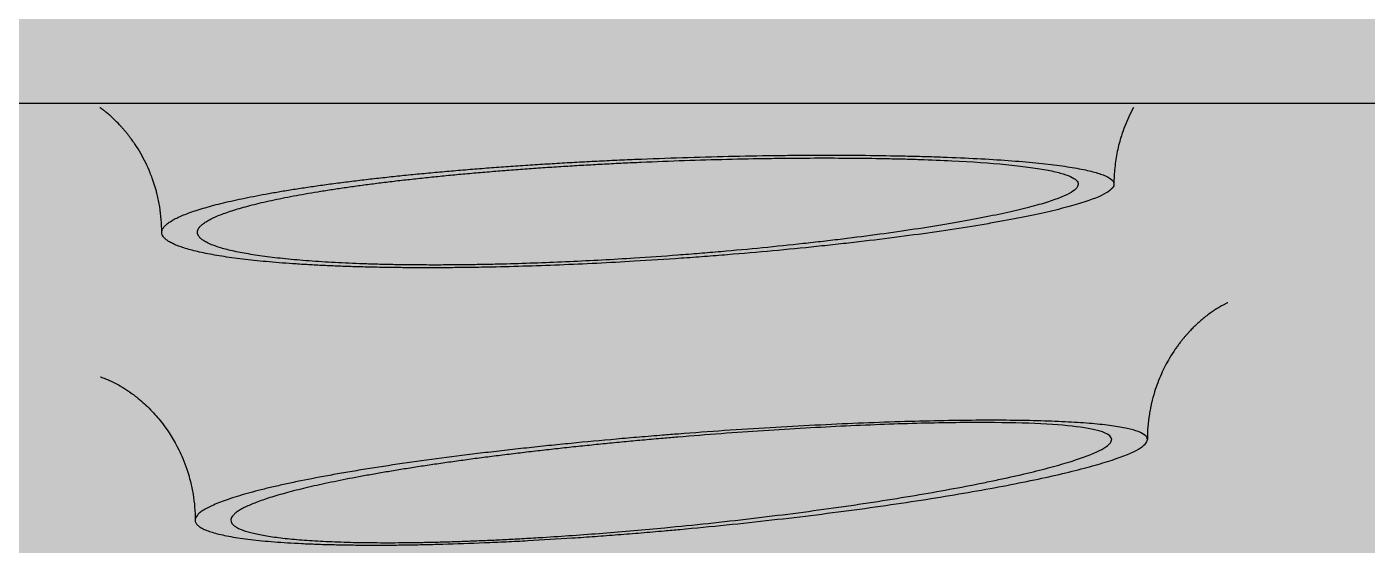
# Model space of a CAD drawing. Header units: millimetres. Extents: x 0 to 1874, y -1076 to 718.
# Drawn here: x 551.5 to 607.8, y 348.6 to 370.4 of the extents above; entities that cross this region are included whole.
import ezdxf

# ---------------------------------------------------------------- set-up
doc = ezdxf.new("R2010")
doc.units = ezdxf.units.MM
doc.layers.add('Blocks', color=7, linetype='Continuous')
doc.layers.add('Blocks$Inner', color=7, linetype='Continuous', lineweight=25, true_color=0x007f00)

# ---------------------------------------------------------------- blocks, each defined once
blk = doc.blocks.new('Balcony Lounge Chair Front')
at = {"layer": 'Blocks'}
h = blk.add_hatch(color=256, dxfattribs=at)
h.paths.add_polyline_path([(138.098, 547.626), (138.069, 547.626), (135.502, 547.636), (128.032, 547.791), (121.382, 548.119), (121.44, 548.143), (121.902, 548.333), (121.902, 548.333), (121.902, 548.333), (121.902, 548.333), (121.902, 548.333), (121.902, 548.333), (121.902, 548.333), (121.902, 548.333), (121.902, 548.333), (121.903, 548.333), (121.903, 548.333), (121.903, 548.333), (121.903, 548.333), (121.903, 548.334), (121.903, 548.334), (121.903, 548.334), (121.903, 548.334), (121.903, 548.334), (121.903, 548.334), (121.903, 548.334), (121.903, 548.334), (121.903, 548.334), (121.903, 548.334), (121.903, 548.334), (121.903, 548.334), (121.903, 548.334), (121.903, 548.334), (121.903, 548.334), (121.903, 548.334), (121.903, 548.334), (121.903, 548.334), (121.903, 548.334), (121.903, 548.334), (121.903, 548.334), (121.903, 548.334), (121.903, 548.334), (121.903, 548.335), (121.903, 548.335), (121.903, 548.335), (121.903, 548.335), (121.903, 548.335), (121.903, 548.335), (121.904, 548.335), (121.904, 548.336), (121.904, 548.336), (121.904, 548.336), (121.904, 548.336), (121.904, 548.336), (121.904, 548.337), (121.904, 548.337), (121.904, 548.338), (121.904, 548.338), (121.904, 548.339), (121.904, 548.339), (121.904, 548.34), (121.904, 548.341), (121.903, 548.343), (121.903, 548.344), (121.903, 548.348), (121.902, 548.352), (116.872, 573.535), (116.866, 573.565), (116.86, 573.59), (116.857, 573.601), (116.854, 573.61), (116.853, 573.614), (116.852, 573.618), (116.851, 573.621), (116.849, 573.624), (116.848, 573.628), (116.847, 573.63), (116.767, 573.82), (116.594, 574.204), (116.455, 574.492), (116.309, 574.778), (116.155, 575.062), (115.993, 575.344), (115.824, 575.623), (115.647, 575.899), (115.462, 576.173), (115.271, 576.442), (115.071, 576.709), (114.865, 576.971), (114.651, 577.229), (114.43, 577.482), (114.202, 577.731), (113.968, 577.974), (113.726, 578.212), (113.479, 578.445), (113.225, 578.672), (112.964, 578.892), (112.699, 579.106), (112.428, 579.313), (112.151, 579.514), (111.87, 579.708), (111.583, 579.894), (111.292, 580.073), (110.997, 580.245), (110.698, 580.409), (110.395, 580.565), (110.088, 580.713), (109.779, 580.853), (109.467, 580.985), (109.154, 581.109), (108.838, 581.224), (108.519, 581.332), (108.198, 581.431), (107.878, 581.522), (107.555, 581.605), (107.235, 581.679), (106.914, 581.745), (106.59, 581.803), (106.266, 581.853), (105.946, 581.895), (105.624, 581.929), (105.308, 581.955), (104.991, 581.973), (104.674, 581.984), (104.357, 581.988), (103.96, 581.982), (103.564, 581.964), (103.284, 581.945), (103.005, 581.92), (102.726, 581.889), (102.449, 581.852), (102.124, 581.801), (101.801, 581.743), (101.479, 581.677), (101.16, 581.603), (100.837, 581.52), (100.517, 581.429), (100.196, 581.329), (99.877, 581.222), (99.561, 581.106), (99.248, 580.982), (98.936, 580.85), (98.627, 580.71), (98.32, 580.561), (98.017, 580.405), (97.719, 580.241), (97.424, 580.07), (97.133, 579.89), (96.847, 579.704), (96.635, 579.559), (96.427, 579.411), (96.221, 579.258), (96.019, 579.102), (95.819, 578.942), (95.622, 578.779), (95.429, 578.611), (95.238, 578.44), (94.991, 578.207), (94.75, 577.969), (94.516, 577.726), (94.289, 577.478), (94.068, 577.225), (93.854, 576.965), (93.648, 576.704), (93.448, 576.437), (93.258, 576.169), (93.074, 575.897), (92.897, 575.62), (92.727, 575.339), (92.566, 575.058), (92.412, 574.774), (92.267, 574.489), (92.128, 574.202), (91.997, 573.914), (91.874, 573.624), (91.873, 573.621), (91.872, 573.618), (91.871, 573.615), (91.871, 573.612), (91.87, 573.608), (91.869, 573.603), (91.868, 573.593), (91.867, 573.581), (91.866, 573.568), (91.864, 573.535), (91.862, 573.45), (91.863, 573.337), (91.89, 572.59), (92.885, 558.821), (92.941, 558.24), (93.014, 557.672), (93.057, 557.393), (93.105, 557.118), (93.158, 556.846), (93.216, 556.578), (93.278, 556.315), (93.346, 556.055), (93.418, 555.799), (93.496, 555.548), (93.579, 555.301), (93.668, 555.059), (93.763, 554.822), (93.863, 554.589), (93.965, 554.369), (94.074, 554.154), (94.188, 553.944), (94.309, 553.739), (94.436, 553.539), (94.502, 553.441), (94.57, 553.345), (94.639, 553.249), (94.709, 553.156), (94.782, 553.063), (94.856, 552.972), (94.931, 552.883), (95.008, 552.795), (95.087, 552.708), (95.168, 552.623), (95.25, 552.539), (95.334, 552.457), (95.42, 552.376), (95.507, 552.297), (95.596, 552.219), (95.687, 552.143), (95.779, 552.069), (95.874, 551.996), (95.969, 551.924), (96.067, 551.855), (96.167, 551.786), (96.268, 551.72), (96.944, 548.337), (96.944, 548.335), (96.944, 548.333), (96.945, 548.333), (96.945, 548.332), (96.945, 548.331), (96.945, 548.33), (96.946, 548.33), (96.946, 548.329), (96.946, 548.328), (96.947, 548.327), (96.947, 548.327), (96.947, 548.326), (96.947, 548.326), (96.948, 548.325), (96.948, 548.324), (96.949, 548.324), (96.949, 548.323), (96.949, 548.323), (96.949, 548.323), (96.949, 548.323), (96.95, 548.322), (96.95, 548.322), (96.95, 548.322), (96.95, 548.322), (96.95, 548.322), (96.951, 548.321), (96.951, 548.321), (96.951, 548.321), (96.951, 548.321), (96.951, 548.321), (96.952, 548.32), (96.952, 548.32), (96.952, 548.32), (96.952, 548.32), (96.953, 548.32), (96.953, 548.32), (96.953, 548.32), (96.953, 548.319), (96.953, 548.319), (96.954, 548.319), (96.954, 548.319), (96.954, 548.319), (96.954, 548.319), (97.648, 548.034), (99.727, 547.177), (99.728, 547.177), (99.729, 547.176), (99.729, 547.176), (99.73, 547.176), (99.73, 547.176), (99.731, 547.175), (99.732, 547.175), (99.733, 547.175), (99.734, 547.175), (99.735, 547.175), (99.735, 547.175), (99.736, 547.175), (99.737, 547.175), (99.738, 547.175), (99.739, 547.175), (99.74, 547.175), (99.741, 547.175), (99.742, 547.175), (99.743, 547.176), (99.744, 547.176), (99.745, 547.176), (99.746, 547.177), (99.747, 547.177), (99.748, 547.178), (99.749, 547.178), (99.75, 547.179), (99.752, 547.179), (99.753, 547.18), (99.754, 547.18), (99.755, 547.181), (99.757, 547.183), (99.76, 547.184), (99.762, 547.186), (99.765, 547.188), (99.768, 547.19), (99.771, 547.192), (99.773, 547.194), (99.779, 547.199), (99.785, 547.205), (99.792, 547.211), (99.798, 547.218), (99.812, 547.233), (99.827, 547.25), (99.843, 547.27), (99.878, 547.314), (100.595, 548.319), (100.775, 548.549), (100.971, 548.784), (101.184, 549.024), (114.219, 393.431), (114.288, 392.702), (114.374, 391.975), (114.476, 391.25), (114.595, 390.527), (114.731, 389.808), (114.883, 389.091), (115.051, 388.378), (115.235, 387.669), (115.436, 386.964), (115.652, 386.264), (115.884, 385.569), (116.132, 384.88), (116.395, 384.196), (116.674, 383.518), (116.969, 382.846), (117.278, 382.181), (117.628, 381.475), (117.994, 380.778), (118.378, 380.089), (118.778, 379.41), (119.195, 378.741), (119.628, 378.082), (120.077, 377.433), (120.541, 376.795), (121.02, 376.168), (121.515, 375.553), (122.024, 374.95), (122.548, 374.36), (123.085, 373.782), (123.637, 373.216), (124.203, 372.665), (124.782, 372.127), (125.373, 371.603), (125.978, 371.094), (126.595, 370.599), (127.223, 370.119), (127.863, 369.655), (128.514, 369.205), (129.176, 368.771), (129.848, 368.353), (130.53, 367.951), (131.221, 367.565), (131.921, 367.196), (132.63, 366.843), (133.348, 366.508), (134.073, 366.189), (134.806, 365.888), (135.546, 365.604), (136.355, 365.317), (135.469, 292.586), (131.985, 6.241), (132.002, 6.241), (132.002, 6.239), (132.015, 0.2), (132.019, 0.026), (132.02, 0.012), (132.021, 0.006), (132.021, 0.004), (132.021, 0.003), (132.021, 0.002), (132.021, 0.002), (132.021, 0.001), (132.022, 0.001), (132.022, 0.001), (132.022, 0.001), (132.022, 0.001), (132.022, 0.001), (132.022, 0), (132.022, 0), (132.022, 0), (132.022, 0), (132.022, 0), (132.022, 0), (132.022, 0), (132.022, 0), (132.022, 0), (132.022, 0), (132.022, 0), (132.022, 0), (132.022, 0), (132.022, 0), (151.022, 0.001), (151.022, 0.001), (151.022, 0.002), (151.022, 0.002), (151.022, 0.002), (151.022, 0.002), (151.022, 0.002), (151.023, 0.003), (151.023, 0.003), (151.023, 0.003), (151.023, 0.004), (151.023, 0.005), (151.023, 0.006), (151.023, 0.008), (151.024, 0.011), (151.025, 0.025), (151.028, 0.093), (151.081, 3.76), (151.081, 10.51), (151.07, 10.51), (154.467, 292.347), (154.519, 296.617), (154.873, 325.703), (156.85, 325.702), (156.857, 325.747), (156.86, 325.774), (156.863, 325.794), (156.858, 324.745), (163.09, 324.745), (163.09, 6.9), (163.34, 0.162), (182.34, 0.162), (182.34, 0.162), (182.34, 0.615), (182.34, 2.513), (182.34, 9.219), (182.324, 9.219), (182.324, 324.7), (184.322, 324.63), (188.269, 324.397), (190.236, 324.234), (192.186, 324.065), (219.487, 321.862), (281.949, 317.949), (344.47, 315.602), (407.021, 314.82), (469.573, 315.602), (532.094, 317.949), (617.958, 323.732), (623.806, 324.234), (625.773, 324.397), (629.721, 324.63), (631.719, 324.7), (631.719, 9.219), (631.702, 9.219), (631.702, 2.513), (631.702, 0.162), (650.702, 0.162), (650.953, 6.9), (650.953, 324.745), (657.184, 324.745), (657.179, 325.794), (657.182, 325.774), (657.186, 325.747), (657.192, 325.702), (659.17, 325.703), (659.523, 296.617), (659.575, 292.347), (662.973, 10.51), (662.961, 10.51), (662.961, 3.76), (663.015, 0.093), (663.018, 0.025), (663.019, 0.011), (663.019, 0.008), (663.019, 0.006), (663.02, 0.005), (663.02, 0.004), (663.02, 0.003), (663.02, 0.003), (663.02, 0.003), (663.02, 0.002), (663.02, 0.002), (663.02, 0.002), (663.02, 0.002), (663.02, 0.002), (663.021, 0.001), (663.021, 0.001), (682.02, 0), (682.021, 0), (682.021, 0), (682.021, 0), (682.021, 0), (682.021, 0), (682.021, 0), (682.021, 0), (682.021, 0), (682.021, 0), (682.021, 0), (682.021, 0), (682.021, 0), (682.021, 0), (682.021, 0.001), (682.021, 0.001), (682.021, 0.001), (682.021, 0.001), (682.021, 0.001), (682.021, 0.001), (682.021, 0.002), (682.021, 0.002), (682.021, 0.003), (682.022, 0.004), (682.022, 0.006), (682.022, 0.012), (682.023, 0.026), (682.027, 0.2), (682.041, 6.239), (682.041, 6.241), (682.058, 6.241), (678.574, 292.586), (677.688, 365.317), (678.497, 365.604), (679.237, 365.888), (679.97, 366.189), (680.695, 366.508), (681.412, 366.843), (682.121, 367.196), (682.822, 367.565), (683.513, 367.951), (684.195, 368.353), (684.867, 368.771), (685.528, 369.205), (686.18, 369.655), (686.82, 370.119), (687.448, 370.599), (688.065, 371.094), (688.669, 371.603), (689.261, 372.127), (689.84, 372.665), (690.405, 373.216), (690.957, 373.782), (691.495, 374.36), (692.019, 374.95), (692.528, 375.553), (693.022, 376.168), (693.502, 376.795), (693.966, 377.433), (694.415, 378.082), (694.848, 378.741), (695.264, 379.41), (695.665, 380.089), (696.048, 380.778), (696.415, 381.475), (696.764, 382.181), (697.074, 382.846), (697.368, 383.518), (697.647, 384.196), (697.911, 384.88), (698.159, 385.569), (698.391, 386.264), (698.607, 386.964), (698.807, 387.669), (698.991, 388.378), (699.16, 389.091), (699.312, 389.808), (699.447, 390.527), (699.566, 391.25), (699.669, 391.975), (699.755, 392.702), (699.824, 393.431), (712.859, 549.024), (713.072, 548.784), (713.268, 548.549), (713.448, 548.319), (714.164, 547.314), (714.199, 547.27), (714.215, 547.25), (714.23, 547.233), (714.244, 547.218), (714.251, 547.211), (714.257, 547.205), (714.263, 547.199), (714.269, 547.194), (714.272, 547.192), (714.275, 547.19), (714.278, 547.188), (714.28, 547.186), (714.283, 547.184), (714.285, 547.183), (714.288, 547.181), (714.289, 547.18), (714.29, 547.18), (714.291, 547.179), (714.292, 547.179), (714.293, 547.178), (714.294, 547.178), (714.296, 547.177), (714.297, 547.177), (714.298, 547.176), (714.299, 547.176), (714.3, 547.176), (714.301, 547.175), (714.302, 547.175), (714.303, 547.175), (714.304, 547.175), (714.305, 547.175), (714.305, 547.175), (714.306, 547.175), (714.307, 547.175), (714.308, 547.175), (714.309, 547.175), (714.31, 547.175), (714.311, 547.175), (714.311, 547.175), (714.312, 547.176), (714.313, 547.176), (714.313, 547.176), (714.314, 547.176), (714.315, 547.177), (715.701, 547.748), (717.088, 548.319), (717.088, 548.319), (717.089, 548.319), (717.089, 548.319), (717.089, 548.319), (717.089, 548.319), (717.09, 548.32), (717.09, 548.32), (717.09, 548.32), (717.09, 548.32), (717.091, 548.32), (717.091, 548.32), (717.091, 548.32), (717.091, 548.321), (717.091, 548.321), (717.092, 548.321), (717.092, 548.321), (717.092, 548.321), (717.092, 548.322), (717.092, 548.322), (717.093, 548.322), (717.093, 548.322), (717.093, 548.322), (717.093, 548.323), (717.093, 548.323), (717.094, 548.323), (717.094, 548.323), (717.094, 548.324), (717.094, 548.324), (717.095, 548.325), (717.095, 548.326), (717.095, 548.326), (717.096, 548.327), (717.096, 548.327), (717.096, 548.328), (717.097, 548.329), (717.097, 548.33), (717.097, 548.33), (717.097, 548.331), (717.098, 548.332), (717.098, 548.333), (717.098, 548.333), (717.099, 548.335), (717.099, 548.337), (717.775, 551.72), (717.876, 551.786), (717.975, 551.855), (718.073, 551.924), (718.169, 551.996), (718.263, 552.069), (718.356, 552.143), (718.447, 552.219), (718.536, 552.297), (718.623, 552.376), (718.709, 552.457), (718.792, 552.539), (718.875, 552.623), (718.955, 552.708), (719.034, 552.795), (719.111, 552.883), (719.187, 552.972), (719.261, 553.063), (719.333, 553.156), (719.404, 553.249), (719.473, 553.345), (719.541, 553.441), (719.607, 553.539), (719.734, 553.739), (719.854, 553.944), (719.969, 554.154), (720.078, 554.369), (720.18, 554.589), (720.28, 554.822), (720.374, 555.059), (720.463, 555.301), (720.546, 555.548), (720.624, 555.799), (720.697, 556.055), (720.765, 556.315), (720.827, 556.578), (720.885, 556.846), (720.937, 557.118), (720.985, 557.393), (721.029, 557.672), (721.102, 558.24), (721.158, 558.821), (722.152, 572.59), (722.18, 573.337), (722.18, 573.45), (722.179, 573.535), (722.177, 573.568), (722.176, 573.581), (722.175, 573.593), (722.174, 573.603), (722.173, 573.608), (722.172, 573.612), (722.171, 573.615), (722.17, 573.618), (722.17, 573.621), (722.169, 573.624), (722.045, 573.914), (721.915, 574.202), (721.776, 574.489), (721.63, 574.774), (721.476, 575.058), (721.316, 575.339), (721.145, 575.62), (720.968, 575.897), (720.785, 576.169), (720.594, 576.437), (720.395, 576.704), (720.189, 576.965), (719.975, 577.225), (719.754, 577.478), (719.526, 577.726), (719.293, 577.969), (719.052, 578.207), (718.804, 578.44), (718.614, 578.611), (718.42, 578.779), (718.224, 578.942), (718.024, 579.102), (717.821, 579.258), (717.616, 579.411), (717.407, 579.559), (717.196, 579.704), (716.91, 579.89), (716.619, 580.07), (716.324, 580.241), (716.025, 580.405), (715.722, 580.561), (715.415, 580.71), (715.107, 580.85), (714.794, 580.982), (714.481, 581.106), (714.165, 581.222), (713.847, 581.329), (713.526, 581.429), (713.205, 581.52), (712.883, 581.603), (712.563, 581.677), (712.242, 581.743), (711.918, 581.801), (711.594, 581.852), (711.316, 581.889), (711.038, 581.92), (710.758, 581.945), (710.479, 581.964), (710.082, 581.982), (709.685, 581.988), (709.368, 581.984), (709.051, 581.973), (708.735, 581.955), (708.418, 581.929), (708.097, 581.895), (707.777, 581.853), (707.452, 581.803), (707.129, 581.745), (706.807, 581.679), (706.487, 581.605), (706.165, 581.522), (705.845, 581.431), (705.523, 581.332), (705.205, 581.224), (704.889, 581.109), (704.576, 580.985), (704.263, 580.853), (703.954, 580.713), (703.647, 580.565), (703.344, 580.409), (703.045, 580.245), (702.751, 580.073), (702.46, 579.894), (702.173, 579.708), (701.891, 579.514), (701.615, 579.313), (701.344, 579.106), (701.078, 578.892), (700.818, 578.672), (700.564, 578.445), (700.316, 578.212), (700.075, 577.974), (699.84, 577.731), (699.612, 577.482), (699.392, 577.229), (699.178, 576.971), (698.972, 576.709), (698.772, 576.442), (698.58, 576.173), (698.396, 575.899), (698.219, 575.623), (698.049, 575.344), (697.888, 575.062), (697.734, 574.778), (697.588, 574.492), (697.448, 574.204), (697.276, 573.82), (697.196, 573.63), (697.195, 573.628), (697.193, 573.624), (697.192, 573.621), (697.191, 573.618), (697.189, 573.614), (697.188, 573.61), (697.185, 573.601), (697.183, 573.59), (697.177, 573.565), (697.17, 573.535), (692.141, 548.352), (692.14, 548.348), (692.139, 548.344), (692.139, 548.343), (692.139, 548.341), (692.139, 548.34), (692.139, 548.339), (692.139, 548.339), (692.139, 548.338), (692.139, 548.338), (692.139, 548.337), (692.139, 548.337), (692.139, 548.336), (692.139, 548.336), (692.139, 548.336), (692.139, 548.336), (692.139, 548.336), (692.139, 548.335), (692.139, 548.335), (692.139, 548.335), (692.139, 548.335), (692.139, 548.335), (692.139, 548.335), (692.139, 548.335), (692.139, 548.334), (692.139, 548.334), (692.139, 548.334), (692.139, 548.334), (692.139, 548.334), (692.14, 548.334), (692.14, 548.334), (692.14, 548.334), (692.14, 548.334), (692.14, 548.334), (692.14, 548.334), (692.14, 548.334), (692.14, 548.334), (692.14, 548.334), (692.14, 548.334), (692.14, 548.334), (692.14, 548.334), (692.14, 548.334), (692.14, 548.334), (692.14, 548.334), (692.14, 548.334), (692.14, 548.334), (692.14, 548.334), (692.14, 548.333), (692.14, 548.333), (692.14, 548.333), (692.14, 548.333), (692.14, 548.333), (692.14, 548.333), (692.14, 548.333), (692.14, 548.333), (692.14, 548.333), (692.14, 548.333), (692.14, 548.333), (692.14, 548.333), (692.14, 548.333), (692.603, 548.143), (692.661, 548.119), (690.917, 548.011), (683.583, 547.719), (675.973, 547.626), (675.438, 547.626), (673.439, 709.625), (673.436, 709.625), (673.436, 709.632), (673.436, 709.632), (673.436, 709.632), (673.436, 709.632), (673.436, 709.818), (673.428, 710.589), (673.329, 718.415), (673.328, 718.431), (673.328, 718.434), (673.328, 718.435), (673.328, 718.435), (673.328, 718.436), (673.328, 718.436), (673.327, 718.436), (673.327, 718.436), (673.327, 718.436), (673.327, 718.436), (673.327, 718.436), (673.327, 718.436), (673.327, 718.437), (673.327, 718.437), (673.327, 718.437), (673.327, 718.437), (673.327, 718.437), (673.327, 718.437), (673.327, 718.437), (673.327, 718.437), (673.327, 718.437), (673.327, 718.437), (673.327, 718.437), (673.327, 718.437), (673.327, 718.437), (673.327, 718.437), (673.327, 718.437), (673.327, 718.437), (673.327, 718.437), (673.327, 718.437), (673.327, 718.437), (673.327, 718.437), (673.327, 718.437), (673.327, 718.437), (673.327, 718.437), (673.327, 718.437), (673.327, 718.437), (673.327, 718.437), (673.327, 718.437), (673.327, 718.437), (673.327, 718.437), (660.003, 718.444), (646.679, 718.395), (633.36, 718.068), (620.055, 717.379), (606.755, 716.58), (473.635, 711.089), (380.374, 710.449), (273.824, 713.247), (193.988, 717.379), (180.682, 718.068), (167.363, 718.395), (154.039, 718.444), (140.715, 718.437), (140.715, 718.437), (140.715, 718.437), (140.715, 718.437), (140.715, 718.437), (140.715, 718.437), (140.715, 718.437), (140.715, 718.437), (140.715, 718.437), (140.715, 718.437), (140.715, 718.437), (140.715, 718.437), (140.715, 718.437), (140.715, 718.437), (140.715, 718.437), (140.715, 718.437), (140.715, 718.437), (140.715, 718.437), (140.715, 718.437), (140.715, 718.437), (140.715, 718.437), (140.715, 718.437), (140.715, 718.437), (140.715, 718.437), (140.715, 718.437), (140.715, 718.437), (140.715, 718.437), (140.715, 718.437), (140.715, 718.437), (140.715, 718.436), (140.715, 718.436), (140.715, 718.436), (140.715, 718.436), (140.715, 718.436), (140.715, 718.436), (140.715, 718.436), (140.715, 718.436), (140.715, 718.435), (140.715, 718.435), (140.715, 718.434), (140.715, 718.431), (140.714, 718.415), (140.712, 718.348), (140.712, 718.348), (140.712, 718.348), (140.687, 716.758), (140.682, 716.416), (140.683, 716.416), (140.683, 716.416), (140.683, 716.417), (140.683, 716.417)], flags=0)
h.paths.add_polyline_path([(701.99, 539.073), (689.859, 394.266), (689.811, 393.764), (689.752, 393.262), (689.681, 392.763), (689.599, 392.265), (689.506, 391.768), (689.401, 391.274), (689.285, 390.783), (689.158, 390.294), (689.02, 389.808), (688.87, 389.324), (688.71, 388.845), (688.539, 388.369), (688.357, 387.896), (688.165, 387.428), (687.961, 386.964), (687.747, 386.505), (687.506, 386.016), (687.252, 385.534), (686.986, 385.058), (686.709, 384.588), (686.421, 384.124), (686.121, 383.668), (685.81, 383.218), (685.488, 382.776), (685.156, 382.341), (684.813, 381.915), (684.459, 381.496), (684.096, 381.086), (683.722, 380.684), (683.339, 380.292), (682.946, 379.908), (682.543, 379.534), (682.131, 379.17), (681.711, 378.815), (681.281, 378.471), (680.843, 378.137), (680.397, 377.813), (679.943, 377.5), (679.482, 377.197), (679.013, 376.905), (678.655, 376.693), (678.292, 376.486), (677.926, 376.286), (677.556, 376.092), (677.422, 386.902), (675.562, 537.626), (675.973, 537.626), (678.623, 537.636), (686.353, 537.797), (693.071, 538.124), (697.388, 538.471), (699.847, 538.748), (701.465, 538.983)], flags=0)
h.paths.add_polyline_path([(623.8, 476.771), (657.312, 476.771), (658.424, 386.677), (658.482, 381.92), (658.586, 373.537), (653.163, 373.537), (650.861, 390.001), (650.859, 390.02), (650.858, 390.029), (650.857, 390.038), (650.856, 390.045), (650.855, 390.049), (650.854, 390.052), (650.854, 390.055), (650.853, 390.056), (650.853, 390.057), (650.852, 390.058), (650.852, 390.059), (650.852, 390.06), (650.852, 390.061), (650.851, 390.061), (650.851, 390.062), (650.851, 390.062), (650.851, 390.063), (650.851, 390.063), (650.85, 390.063), (650.85, 390.064), (650.85, 390.064), (650.85, 390.064), (650.85, 390.064), (650.85, 390.064), (650.85, 390.065), (650.849, 390.065), (650.849, 390.065), (650.849, 390.065), (650.849, 390.065), (650.849, 390.065), (650.849, 390.065), (650.849, 390.065), (650.849, 390.066), (650.849, 390.066), (650.848, 390.066), (650.848, 390.066), (650.848, 390.066), (650.848, 390.066), (650.848, 390.066), (650.848, 390.066), (643.668, 390.066), (629.31, 390.066), (625.851, 390.066), (618.933, 390.062), (548.297, 390.012), (195.109, 390.062), (191.65, 390.064), (184.733, 390.066), (177.553, 390.066), (163.195, 390.066), (163.195, 390.066), (163.195, 390.066), (163.194, 390.066), (163.194, 390.066), (163.194, 390.066), (163.194, 390.066), (163.194, 390.066), (163.194, 390.065), (163.194, 390.065), (163.194, 390.065), (163.194, 390.065), (163.193, 390.065), (163.193, 390.065), (163.193, 390.065), (163.193, 390.065), (163.193, 390.064), (163.193, 390.064), (163.193, 390.064), (163.193, 390.064), (163.192, 390.064), (163.192, 390.063), (163.192, 390.063), (163.192, 390.063), (163.192, 390.062), (163.191, 390.062), (163.191, 390.061), (163.191, 390.061), (163.191, 390.06), (163.191, 390.059), (163.19, 390.058), (163.19, 390.057), (163.189, 390.056), (163.189, 390.055), (163.188, 390.052), (163.188, 390.049), (163.187, 390.045), (163.186, 390.038), (163.183, 390.02), (163.182, 390.001), (160.88, 373.537), (155.457, 373.537), (155.56, 381.92), (155.619, 386.677), (156.731, 476.771), (190.242, 476.771), (220.739, 476.222), (593.303, 476.222)], flags=0)
at = {"layer": 'Blocks$Inner'}
blk.add_lwpolyline([(163.326, 367.213), (246.717, 367.213), (330.108, 367.213), (407.021, 367.213), (483.935, 367.213), (567.326, 367.213), (650.717, 367.213)], dxfattribs=at)
for points, knots in [([(557.187, 361.783), (557.187, 362.142), (557.158, 362.5), (557.072, 363.031), (557.036, 363.206), (556.979, 363.437), (556.964, 363.495), (556.932, 363.61), (556.916, 363.667), (556.881, 363.781), (556.863, 363.838), (556.844, 363.894), (556.826, 363.95), (556.806, 364.006), (556.758, 364.138), (556.729, 364.214), (556.699, 364.289), (556.584, 364.57), (556.453, 364.839), (556.231, 365.225), (556.151, 365.353), (556.064, 365.483), (556.06, 365.489), (556.028, 365.537), (555.999, 365.579), (555.936, 365.668), (555.902, 365.714), (555.867, 365.76), (555.819, 365.825), (555.769, 365.889), (555.718, 365.951), (555.69, 365.986), (555.661, 366.02), (555.605, 366.087), (555.577, 366.119), (555.522, 366.181), (555.495, 366.211), (555.39, 366.325), (555.313, 366.405), (555.162, 366.553), (555.089, 366.62), (554.993, 366.706), (554.969, 366.726), (554.923, 366.766), (554.899, 366.786), (554.857, 366.821), (554.834, 366.84), (554.808, 366.861), (554.771, 366.891), (554.734, 366.92), (554.671, 366.969), (554.645, 366.989), (554.609, 367.016), (554.599, 367.023), (554.589, 367.03)], [154.326147, 154.326147, 154.326147, 154.326147, 155.500279, 155.500279, 156.088512, 156.088512, 156.285092, 156.285092, 156.482031, 156.482031, 156.679385, 156.679385, 156.679385, 156.877094, 156.877094, 157.147173, 157.147173, 157.147173, 158.16024, 158.16024, 158.685788, 158.685788, 158.71217, 158.71217, 158.892024, 158.892024, 159.09973, 159.09973, 159.09973, 159.392674, 159.392674, 159.392674, 159.558497, 159.558497, 159.719059, 159.719059, 159.874879, 159.874879, 160.319049, 160.319049, 160.7354, 160.7354, 160.869359, 160.869359, 161.001371, 161.001371, 161.112898, 161.112898, 161.112898, 161.32396, 161.32396, 161.48305, 161.48305, 161.543374, 161.543374, 161.543374, 161.543374]), ([(598.008, 367.03), (597.938, 366.903), (597.872, 366.772), (597.691, 366.382), (597.588, 366.116), (597.501, 365.842), (597.432, 365.626), (597.375, 365.405), (597.328, 365.181), (597.281, 364.955), (597.246, 364.727), (597.199, 364.269), (597.187, 364.039), (597.187, 363.81)], [49.667217, 49.667217, 49.667217, 49.667217, 50.159432, 50.159432, 51.099132, 51.099132, 51.099132, 51.839451, 51.839451, 51.839451, 52.583219, 52.583219, 53.319615, 53.319615, 53.319615, 53.319615]), ([(577.327, 364.732), (578.549, 364.786), (579.751, 364.827), (581.525, 364.87), (582.111, 364.881), (582.983, 364.894), (583.273, 364.898), (583.844, 364.903), (584.127, 364.905), (585.519, 364.911), (586.578, 364.903), (587.83, 364.879), (588.077, 364.874), (588.564, 364.861), (588.804, 364.854), (589.505, 364.831), (589.949, 364.812), (591.218, 364.749), (591.978, 364.697), (592.816, 364.616), (592.977, 364.599), (593.286, 364.564), (593.433, 364.546), (593.854, 364.491), (594.107, 364.451), (594.56, 364.367), (594.759, 364.323), (595.103, 364.228), (595.247, 364.178), (595.579, 364.027), (595.687, 363.921), (595.687, 363.807)], [9, 9, 9, 9, 9.0625, 9.0625, 9.09375, 9.09375, 9.109375, 9.109375, 9.125, 9.125, 9.1875, 9.1875, 9.203125, 9.203125, 9.21875, 9.21875, 9.25, 9.25, 9.3125, 9.3125, 9.328125, 9.328125, 9.34375, 9.34375, 9.375, 9.375, 9.40625, 9.40625, 9.4375, 9.4375, 9.4974979, 9.4974979, 9.4974979, 9.4974979]), ([(577.338, 364.863), (578.659, 364.917), (579.959, 364.957), (581.876, 364.997), (582.51, 365.008), (583.453, 365.019), (583.767, 365.021), (584.384, 365.025), (584.689, 365.026), (586.195, 365.028), (587.339, 365.016), (588.693, 364.986), (588.96, 364.98), (589.487, 364.964), (589.746, 364.956), (590.503, 364.929), (590.984, 364.907), (592.356, 364.835), (593.177, 364.776), (594.083, 364.686), (594.258, 364.668), (594.591, 364.629), (594.75, 364.609), (595.205, 364.548), (595.479, 364.504), (595.969, 364.412), (596.184, 364.364), (596.555, 364.261), (596.711, 364.207), (597.07, 364.044), (597.187, 363.929), (597.187, 363.807)], [188.7052159, 188.7052159, 188.7052159, 188.7052159, 188.7677159, 188.7677159, 188.7989659, 188.7989659, 188.8145909, 188.8145909, 188.8302159, 188.8302159, 188.8927159, 188.8927159, 188.9083409, 188.9083409, 188.9239659, 188.9239659, 188.9552159, 188.9552159, 189.0177159, 189.0177159, 189.0333409, 189.0333409, 189.0489659, 189.0489659, 189.0802159, 189.0802159, 189.1114659, 189.1114659, 189.1427159, 189.1427159, 189.2027139, 189.2027139, 189.2027139, 189.2027139]), ([(557.187, 361.783), (557.187, 361.815), (557.192, 361.846), (557.215, 361.911), (557.232, 361.944), (557.278, 362.01), (557.307, 362.043), (557.376, 362.11), (557.418, 362.145), (557.51, 362.212), (557.564, 362.247), (557.68, 362.315), (557.746, 362.35), (557.886, 362.418), (557.962, 362.453), (558.124, 362.521), (558.211, 362.556), (558.396, 362.624), (558.493, 362.658), (558.7, 362.726), (558.808, 362.76), (559.036, 362.828), (559.156, 362.862), (559.405, 362.93), (559.538, 362.964), (559.808, 363.031), (559.953, 363.065), (560.243, 363.131), (560.399, 363.165), (560.709, 363.231), (560.873, 363.264), (561.203, 363.328), (561.374, 363.361), (561.723, 363.424), (561.902, 363.456), (562.269, 363.518), (562.457, 363.549), (562.841, 363.61), (563.039, 363.641), (563.44, 363.7), (563.648, 363.73), (564.065, 363.789), (564.285, 363.819), (564.718, 363.876), (564.945, 363.905), (565.393, 363.96), (565.624, 363.988), (566.085, 364.041), (566.321, 364.068), (566.795, 364.12), (567.036, 364.145), (567.522, 364.195), (567.768, 364.22), (568.266, 364.268), (568.519, 364.291), (569.027, 364.337), (569.288, 364.36), (569.805, 364.404), (570.075, 364.427), (570.601, 364.469), (570.875, 364.49), (571.409, 364.53), (571.682, 364.549), (572.222, 364.587), (572.496, 364.605), (573.042, 364.641), (573.317, 364.658), (573.867, 364.691), (574.144, 364.707), (574.699, 364.738), (574.979, 364.753), (575.536, 364.782), (575.82, 364.796), (576.379, 364.822), (576.668, 364.835), (577.077, 364.852), (577.21, 364.858), (577.338, 364.863)], [154.326147, 154.326147, 154.326147, 154.326147, 155.2133, 155.2133, 156.130636, 156.130636, 157.047972, 157.047972, 157.965307, 157.965307, 158.882643, 158.882643, 159.800725, 159.800725, 160.718807, 160.718807, 161.63689, 161.63689, 162.554972, 162.554972, 163.473055, 163.473055, 164.391137, 164.391137, 165.309219, 165.309219, 166.227302, 166.227302, 167.146064, 167.146064, 168.064827, 168.064827, 168.983589, 168.983589, 169.902352, 169.902352, 170.821114, 170.821114, 171.739877, 171.739877, 172.658639, 172.658639, 173.577402, 173.577402, 174.49652, 174.49652, 175.415638, 175.415638, 176.334755, 176.334755, 177.253873, 177.253873, 178.172991, 178.172991, 179.092109, 179.092109, 180.011227, 180.011227, 180.930345, 180.930345, 181.849512, 181.849512, 182.768679, 182.768679, 183.687846, 183.687846, 184.607013, 184.607013, 185.52618, 185.52618, 186.445347, 186.445347, 187.364514, 187.364514, 188.283682, 188.283682, 188.705216, 188.705216, 188.705216, 188.705216]), ([(558.687, 361.783), (558.687, 361.813), (558.692, 361.843), (558.712, 361.903), (558.728, 361.935), (558.771, 361.997), (558.798, 362.029), (558.862, 362.092), (558.9, 362.125), (558.986, 362.189), (559.036, 362.222), (559.143, 362.286), (559.204, 362.319), (559.333, 362.384), (559.404, 362.417), (559.554, 362.482), (559.634, 362.514), (559.805, 362.579), (559.895, 362.612), (560.086, 362.676), (560.187, 362.709), (560.398, 362.773), (560.509, 362.805), (560.739, 362.87), (560.861, 362.902), (561.111, 362.966), (561.245, 362.998), (561.514, 363.062), (561.658, 363.094), (561.945, 363.156), (562.096, 363.188), (562.402, 363.25), (562.56, 363.28), (562.882, 363.341), (563.048, 363.371), (563.388, 363.431), (563.562, 363.46), (563.917, 363.519), (564.1, 363.548), (564.471, 363.605), (564.664, 363.634), (565.05, 363.69), (565.253, 363.719), (565.653, 363.773), (565.863, 363.801), (566.277, 363.854), (566.491, 363.881), (566.918, 363.932), (567.136, 363.958), (567.575, 364.007), (567.797, 364.032), (568.247, 364.08), (568.475, 364.104), (568.935, 364.15), (569.169, 364.173), (569.639, 364.218), (569.88, 364.24), (570.359, 364.283), (570.608, 364.304), (571.095, 364.345), (571.348, 364.365), (571.842, 364.404), (572.095, 364.423), (572.595, 364.46), (572.848, 364.478), (573.353, 364.513), (573.607, 364.529), (574.116, 364.562), (574.372, 364.578), (574.885, 364.608), (575.144, 364.623), (575.66, 364.651), (575.922, 364.665), (576.44, 364.691), (576.707, 364.704), (576.966, 364.716)], [11.4484584, 11.4484584, 11.4484584, 11.4484584, 11.4628677, 11.4628677, 11.4777672, 11.4777672, 11.4926666, 11.4926666, 11.5075661, 11.5075661, 11.5224655, 11.5224655, 11.5373771, 11.5373771, 11.5522887, 11.5522887, 11.5672003, 11.5672003, 11.5821119, 11.5821119, 11.5970234, 11.5970234, 11.611935, 11.611935, 11.6268466, 11.6268466, 11.6417582, 11.6417582, 11.6566808, 11.6566808, 11.6716034, 11.6716034, 11.6865261, 11.6865261, 11.7014487, 11.7014487, 11.7163713, 11.7163713, 11.731294, 11.731294, 11.7462166, 11.7462166, 11.7611392, 11.7611392, 11.7760676, 11.7760676, 11.790996, 11.790996, 11.8059244, 11.8059244, 11.8208528, 11.8208528, 11.8357812, 11.8357812, 11.8507096, 11.8507096, 11.865638, 11.865638, 11.8805664, 11.8805664, 11.8954956, 11.8954956, 11.9104248, 11.9104248, 11.925354, 11.925354, 11.9402832, 11.9402832, 11.9552124, 11.9552124, 11.9701416, 11.9701416, 11.9850708, 11.9850708, 12, 12, 12, 12]), ([(597.187, 363.807), (597.187, 363.802), (597.186, 363.797), (597.181, 363.728), (597.144, 363.662), (597.004, 363.526), (596.901, 363.457), (596.503, 363.245), (596.115, 363.1), (595.347, 362.874), (595.058, 362.797), (594.431, 362.645), (594.09, 362.568), (593.358, 362.415), (592.966, 362.339), (592.338, 362.224), (592.123, 362.186), (591.678, 362.109), (591.448, 362.071), (590.274, 361.881), (589.26, 361.734), (587.627, 361.521), (587.065, 361.452), (586.192, 361.35), (585.896, 361.316), (585.299, 361.251), (584.999, 361.218), (583.485, 361.06), (582.237, 360.944), (580.633, 360.814), (580.31, 360.789), (579.659, 360.739), (579.33, 360.715), (578.347, 360.646), (577.691, 360.604), (577.035, 360.566)], [189.2027139, 189.2027139, 189.2027139, 189.2027139, 189.2052159, 189.2052159, 189.2364659, 189.2364659, 189.2677159, 189.2677159, 189.3302159, 189.3302159, 189.3614659, 189.3614659, 189.3927159, 189.3927159, 189.4239659, 189.4239659, 189.4395909, 189.4395909, 189.4552159, 189.4552159, 189.5177159, 189.5177159, 189.5489659, 189.5489659, 189.5645909, 189.5645909, 189.5802159, 189.5802159, 189.6427159, 189.6427159, 189.6583409, 189.6583409, 189.6739659, 189.6739659, 189.7052159, 189.7052159, 189.7052159, 189.7052159]), ([(595.687, 363.807), (595.687, 363.803), (595.686, 363.798), (595.681, 363.734), (595.647, 363.672), (595.517, 363.544), (595.423, 363.479), (595.054, 363.28), (594.695, 363.143), (593.985, 362.929), (593.718, 362.856), (593.137, 362.711), (592.823, 362.639), (592.145, 362.493), (591.782, 362.42), (591.202, 362.31), (591.002, 362.273), (590.591, 362.2), (590.378, 362.163), (589.293, 361.98), (588.354, 361.839), (586.844, 361.633), (586.324, 361.566), (585.517, 361.467), (585.243, 361.435), (584.691, 361.37), (584.413, 361.339), (583.012, 361.185), (581.858, 361.072), (580.374, 360.943), (580.075, 360.918), (579.473, 360.869), (579.17, 360.846), (578.26, 360.777), (577.653, 360.735), (577.046, 360.697)], [9.4974979, 9.4974979, 9.4974979, 9.4974979, 9.5, 9.5, 9.53125, 9.53125, 9.5625, 9.5625, 9.625, 9.625, 9.65625, 9.65625, 9.6875, 9.6875, 9.71875, 9.71875, 9.734375, 9.734375, 9.75, 9.75, 9.8125, 9.8125, 9.84375, 9.84375, 9.859375, 9.859375, 9.875, 9.875, 9.9375, 9.9375, 9.953125, 9.953125, 9.96875, 9.96875, 10, 10, 10, 10]), ([(570.862, 360.319), (570.704, 360.316), (570.547, 360.314), (570.127, 360.307), (569.862, 360.303), (569.344, 360.298), (569.079, 360.296), (568.571, 360.294), (568.311, 360.294), (567.813, 360.295), (567.562, 360.296), (567.076, 360.301), (566.834, 360.304), (566.359, 360.311), (566.124, 360.316), (565.662, 360.327), (565.435, 360.333), (564.986, 360.347), (564.764, 360.355), (564.331, 360.372), (564.114, 360.382), (563.695, 360.402), (563.483, 360.414), (563.081, 360.437), (562.878, 360.45), (562.492, 360.477), (562.301, 360.491), (561.933, 360.52), (561.753, 360.536), (561.403, 360.568), (561.233, 360.585), (560.902, 360.62), (560.741, 360.638), (560.429, 360.676), (560.277, 360.696), (559.985, 360.736), (559.841, 360.758), (559.57, 360.801), (559.435, 360.824), (559.184, 360.869), (559.06, 360.893), (558.831, 360.941), (558.72, 360.966), (558.408, 361.041), (558.222, 361.094), (557.977, 361.175), (557.901, 361.202), (557.76, 361.258), (557.695, 361.287), (557.577, 361.345), (557.523, 361.375), (557.429, 361.434), (557.386, 361.465), (557.314, 361.526), (557.284, 361.558), (557.236, 361.62), (557.218, 361.652), (557.193, 361.717), (557.187, 361.75), (557.187, 361.783)], [190.705216, 190.705216, 190.705216, 190.705216, 191.251478, 191.251478, 192.169849, 192.169849, 193.08822, 193.08822, 194.006653, 194.006653, 194.925086, 194.925086, 195.843519, 195.843519, 196.761951, 196.761951, 197.680384, 197.680384, 198.598817, 198.598817, 199.51725, 199.51725, 200.435683, 200.435683, 201.353242, 201.353242, 202.270802, 202.270802, 203.188361, 203.188361, 204.105921, 204.105921, 205.02348, 205.02348, 205.941039, 205.941039, 206.858599, 206.858599, 207.776158, 207.776158, 208.693185, 208.693185, 209.610211, 209.610211, 211.444265, 211.444265, 212.361291, 212.361291, 213.278318, 213.278318, 214.195344, 214.195344, 215.112371, 215.112371, 216.029707, 216.029707, 216.947042, 216.947042, 217.894552, 217.894552, 217.894552, 217.894552]), ([(571.676, 360.452), (571.416, 360.445), (571.157, 360.439), (570.657, 360.429), (570.411, 360.425), (569.932, 360.418), (569.687, 360.416), (569.217, 360.412), (568.976, 360.411), (568.516, 360.411), (568.284, 360.411), (567.834, 360.414), (567.61, 360.416), (567.171, 360.422), (566.954, 360.425), (566.527, 360.434), (566.316, 360.439), (565.901, 360.451), (565.696, 360.458), (565.295, 360.473), (565.094, 360.481), (564.707, 360.499), (564.511, 360.509), (564.139, 360.53), (563.951, 360.542), (563.595, 360.565), (563.417, 360.578), (563.077, 360.605), (562.91, 360.619), (562.587, 360.649), (562.429, 360.664), (562.123, 360.696), (561.974, 360.713), (561.686, 360.748), (561.545, 360.766), (561.275, 360.803), (561.142, 360.823), (560.891, 360.863), (560.766, 360.884), (560.534, 360.926), (560.419, 360.949), (560.207, 360.993), (560.105, 361.016), (559.817, 361.086), (559.644, 361.135), (559.342, 361.237), (559.212, 361.289), (559.048, 361.371), (558.998, 361.399), (558.91, 361.455), (558.871, 361.484), (558.805, 361.541), (558.776, 361.571), (558.732, 361.63), (558.715, 361.66), (558.692, 361.721), (558.687, 361.752), (558.687, 361.783)], [11, 11, 11, 11, 11.015719, 11.015719, 11.0306353, 11.0306353, 11.0455516, 11.0455516, 11.0604689, 11.0604689, 11.0753861, 11.0753861, 11.0903034, 11.0903034, 11.1052207, 11.1052207, 11.1201379, 11.1201379, 11.1350552, 11.1350552, 11.1499725, 11.1499725, 11.1648898, 11.1648898, 11.1797929, 11.1797929, 11.1946959, 11.1946959, 11.209599, 11.209599, 11.2245021, 11.2245021, 11.2394052, 11.2394052, 11.2543083, 11.2543083, 11.2692114, 11.2692114, 11.2841145, 11.2841145, 11.2990089, 11.2990089, 11.3139033, 11.3139033, 11.3436922, 11.3436922, 11.3734811, 11.3734811, 11.3883755, 11.3883755, 11.4032699, 11.4032699, 11.4181694, 11.4181694, 11.4330688, 11.4330688, 11.4484584, 11.4484584, 11.4484584, 11.4484584]), ([(577.035, 360.566), (575.985, 360.504), (574.927, 360.452), (572.863, 360.369), (571.852, 360.339), (570.862, 360.319)], [189.705216, 189.705216, 189.705216, 189.705216, 190.205216, 190.205216, 190.705216, 190.705216, 190.705216, 190.705216]), ([(577.046, 360.697), (576.135, 360.639), (575.217, 360.589), (573.421, 360.507), (572.54, 360.475), (571.676, 360.452)], [10, 10, 10, 10, 10.5, 10.5, 11, 11, 11, 11]), ([(601.972, 358.824), (601.97, 358.823), (601.964, 358.82), (601.94, 358.81), (601.923, 358.802), (601.884, 358.784), (601.868, 358.776), (601.836, 358.76), (601.821, 358.752), (601.767, 358.724), (601.721, 358.699), (601.667, 358.669), (601.609, 358.636), (601.546, 358.598), (601.438, 358.53), (601.4, 358.504), (601.331, 358.457), (601.301, 358.437), (601.256, 358.405), (601.24, 358.394), (601.224, 358.382), (601.163, 358.338), (601.101, 358.292), (601.038, 358.242), (600.994, 358.208), (600.95, 358.172), (600.865, 358.1), (600.824, 358.066), (600.74, 357.991), (600.696, 357.951), (600.628, 357.888), (600.605, 357.865), (600.557, 357.819), (600.532, 357.795), (600.507, 357.77), (600.46, 357.722), (600.413, 357.674), (600.336, 357.592), (600.306, 357.559), (600.25, 357.496), (600.224, 357.467), (600.17, 357.405), (600.144, 357.374), (600.09, 357.309), (600.063, 357.275), (600.008, 357.207), (599.98, 357.171), (599.92, 357.093), (599.888, 357.049), (599.824, 356.961), (599.793, 356.917), (599.762, 356.872), (599.678, 356.75), (599.598, 356.624), (599.52, 356.493), (599.396, 356.283), (599.282, 356.063), (599.071, 355.591), (598.975, 355.339), (598.894, 355.079), (598.847, 354.926), (598.805, 354.771), (598.754, 354.551), (598.74, 354.489), (598.724, 354.41), (598.721, 354.395), (598.702, 354.3), (598.688, 354.219), (598.675, 354.138), (598.62, 353.79), (598.592, 353.436), (598.592, 353.082)], [33.491769, 33.491769, 33.491769, 33.491769, 34.039175, 34.039175, 34.592809, 34.592809, 34.924161, 34.924161, 35.156038, 35.156038, 35.734671, 35.734671, 35.734671, 36.33869, 36.33869, 36.653155, 36.653155, 36.869106, 36.869106, 36.979398, 36.979398, 36.979398, 37.393906, 37.393906, 37.393906, 37.677759, 37.677759, 37.926566, 37.926566, 38.18758, 38.18758, 38.323736, 38.323736, 38.464484, 38.464484, 38.464484, 38.733387, 38.733387, 38.906676, 38.906676, 39.060087, 39.060087, 39.217056, 39.217056, 39.377982, 39.377982, 39.543912, 39.543912, 39.741029, 39.741029, 39.936148, 39.936148, 39.936148, 40.458318, 40.458318, 40.458318, 41.295635, 41.295635, 42.189021, 42.189021, 42.189021, 42.713934, 42.713934, 42.922882, 42.922882, 42.972552, 42.972552, 43.23788, 43.23788, 43.23788, 44.378072, 44.378072, 44.378072, 44.378072]), ([(554.61, 355.712), (554.61, 355.712), (554.611, 355.712), (554.618, 355.71), (554.629, 355.707), (554.645, 355.702), (554.662, 355.696), (554.685, 355.689), (554.744, 355.667), (554.781, 355.654), (554.825, 355.636), (554.874, 355.616), (554.928, 355.594), (555.02, 355.552), (555.052, 355.537), (555.123, 355.503), (555.162, 355.484), (555.203, 355.463), (555.277, 355.425), (555.354, 355.383), (555.486, 355.307), (555.538, 355.275), (555.641, 355.211), (555.69, 355.179), (555.742, 355.145), (555.773, 355.124), (555.806, 355.102), (555.839, 355.079), (555.908, 355.03), (555.978, 354.979), (556.078, 354.902), (556.108, 354.879), (556.157, 354.84), (556.176, 354.824), (556.222, 354.787), (556.247, 354.766), (556.355, 354.675), (556.438, 354.601), (556.61, 354.44), (556.698, 354.353), (556.786, 354.26), (556.938, 354.099), (557.085, 353.927), (557.226, 353.743), (557.478, 353.413), (557.707, 353.048), (557.902, 352.653), (557.961, 352.533), (558.017, 352.41), (558.131, 352.139), (558.187, 351.991), (558.238, 351.84), (558.257, 351.783), (558.276, 351.725), (558.312, 351.609), (558.329, 351.551), (558.361, 351.434), (558.377, 351.375), (558.436, 351.139), (558.473, 350.96), (558.562, 350.419), (558.592, 350.054), (558.592, 349.688)], [-11.750688, -11.750688, -11.750688, -11.750688, -11.505312, -11.505312, -10.96059, -10.96059, -10.96059, -10.407961, -10.407961, -9.844266, -9.844266, -9.844266, -9.253455, -9.253455, -8.962527, -8.962527, -8.654335, -8.654335, -8.654335, -8.117027, -8.117027, -7.779745, -7.779745, -7.48431, -7.48431, -7.48431, -7.302123, -7.302123, -7.302123, -6.918949, -6.918949, -6.757887, -6.757887, -6.652539, -6.652539, -6.515216, -6.515216, -6.074109, -6.074109, -5.608098, -5.608098, -5.608098, -4.796134, -4.796134, -4.796134, -3.337113, -3.337113, -3.337113, -2.891174, -2.891174, -2.370318, -2.370318, -2.370318, -2.171831, -2.171831, -1.973684, -1.973684, -1.775831, -1.775831, -1.183433, -1.183433, -0.000327, -0.000327, -0.000327, -0.000327]), ([(597.092, 353.079), (597.092, 353.185), (596.991, 353.28), (596.68, 353.41), (596.54, 353.452), (596.204, 353.529), (596.008, 353.564), (595.34, 353.657), (594.787, 353.705), (593.458, 353.771), (592.704, 353.789), (591.444, 353.794), (591.003, 353.792), (590.076, 353.782), (589.588, 353.773), (588.091, 353.735), (587.037, 353.696), (585.374, 353.618), (584.805, 353.589), (583.643, 353.523), (583.058, 353.487), (581.286, 353.371), (580.086, 353.281), (578.866, 353.18)], [158.0752267, 158.0752267, 158.0752267, 158.0752267, 158.1329433, 158.1329433, 158.1641933, 158.1641933, 158.1954433, 158.1954433, 158.2579433, 158.2579433, 158.3204433, 158.3204433, 158.3516933, 158.3516933, 158.3829433, 158.3829433, 158.4454433, 158.4454433, 158.4766933, 158.4766933, 158.5079433, 158.5079433, 158.5704433, 158.5704433, 158.5704433, 158.5704433]), ([(598.592, 353.079), (598.592, 353.08), (598.592, 353.081), (598.59, 353.204), (598.464, 353.313), (598.084, 353.458), (597.925, 353.503), (597.55, 353.585), (597.333, 353.622), (596.842, 353.69), (596.568, 353.72), (595.962, 353.773), (595.629, 353.796), (594.547, 353.854), (593.732, 353.877), (592.372, 353.889), (591.897, 353.89), (590.898, 353.883), (590.374, 353.876), (588.767, 353.845), (587.637, 353.81), (585.854, 353.737), (585.243, 353.709), (584, 353.646), (583.373, 353.612), (581.478, 353.499), (580.193, 353.411), (578.888, 353.311)], [1.9996361, 1.9996361, 1.9996361, 1.9996361, 2.0000918, 2.0000918, 2.0625918, 2.0625918, 2.0938418, 2.0938418, 2.1250918, 2.1250918, 2.1563418, 2.1563418, 2.1875918, 2.1875918, 2.2500918, 2.2500918, 2.2813418, 2.2813418, 2.3125918, 2.3125918, 2.3750918, 2.3750918, 2.4063418, 2.4063418, 2.4375918, 2.4375918, 2.5000918, 2.5000918, 2.5000918, 2.5000918]), ([(578.229, 353.259), (577.907, 353.233), (577.577, 353.206), (576.931, 353.151), (576.608, 353.123), (575.646, 353.038), (575.01, 352.978), (574.065, 352.885), (573.751, 352.854), (573.128, 352.789), (572.816, 352.756), (572.2, 352.689), (571.889, 352.655), (571.284, 352.586), (570.978, 352.55), (569.491, 352.372), (568.359, 352.224), (566.761, 351.991), (566.24, 351.912), (565.494, 351.791), (565.248, 351.751), (564.772, 351.669), (564.54, 351.629), (563.862, 351.506), (563.433, 351.424), (562.825, 351.301), (562.628, 351.259), (562.248, 351.176), (562.062, 351.135), (561.707, 351.052), (561.533, 351.01), (561.202, 350.926), (561.043, 350.884), (560.589, 350.76), (560.317, 350.678), (559.829, 350.516), (559.614, 350.436), (559.245, 350.278), (559.088, 350.199), (558.9, 350.083), (558.846, 350.045), (558.752, 349.97), (558.714, 349.933), (558.622, 349.825), (558.592, 349.756), (558.592, 349.688)], [3.5000918, 3.5000918, 3.5000918, 3.5000918, 3.5157168, 3.5157168, 3.5313418, 3.5313418, 3.5625918, 3.5625918, 3.5782168, 3.5782168, 3.5938418, 3.5938418, 3.6094668, 3.6094668, 3.6250918, 3.6250918, 3.6875918, 3.6875918, 3.7188418, 3.7188418, 3.7344668, 3.7344668, 3.7500918, 3.7500918, 3.7813418, 3.7813418, 3.7969668, 3.7969668, 3.8125918, 3.8125918, 3.8282168, 3.8282168, 3.8438418, 3.8438418, 3.8750918, 3.8750918, 3.9063418, 3.9063418, 3.9375918, 3.9375918, 3.9532168, 3.9532168, 3.9688418, 3.9688418, 3.9996732, 3.9996732, 3.9996732, 3.9996732]), ([(578.256, 353.128), (577.997, 353.105), (577.729, 353.082), (577.212, 353.035), (576.95, 353.011), (576.434, 352.962), (576.175, 352.937), (575.663, 352.887), (575.407, 352.861), (574.898, 352.809), (574.644, 352.783), (574.139, 352.729), (573.887, 352.702), (573.387, 352.646), (573.135, 352.618), (572.642, 352.561), (572.389, 352.531), (571.904, 352.472), (571.655, 352.442), (571.178, 352.382), (570.938, 352.352), (570.469, 352.291), (570.236, 352.26), (569.778, 352.197), (569.551, 352.166), (569.103, 352.103), (568.881, 352.071), (568.444, 352.007), (568.227, 351.974), (567.803, 351.909), (567.59, 351.875), (567.178, 351.809), (566.969, 351.775), (566.571, 351.708), (566.369, 351.674), (565.986, 351.606), (565.794, 351.572), (565.242, 351.47), (564.887, 351.402), (564.214, 351.265), (563.893, 351.196), (563.439, 351.093), (563.289, 351.058), (563.004, 350.989), (562.862, 350.954), (562.596, 350.885), (562.464, 350.85), (562.217, 350.782), (562.096, 350.747), (561.755, 350.646), (561.546, 350.578), (561.17, 350.445), (561.002, 350.379), (560.782, 350.282), (560.712, 350.249), (560.586, 350.185), (560.527, 350.152), (560.422, 350.09), (560.374, 350.057), (560.291, 349.996), (560.254, 349.965), (560.162, 349.875), (560.122, 349.816), (560.096, 349.735), (560.092, 349.712), (560.092, 349.688)], [159.570443, 159.570443, 159.570443, 159.570443, 160.710375, 160.710375, 161.850307, 161.850307, 162.99024, 162.99024, 164.130172, 164.130172, 165.270104, 165.270104, 166.410036, 166.410036, 167.549968, 167.549968, 168.6899, 168.6899, 169.82846, 169.82846, 170.967021, 170.967021, 172.105581, 172.105581, 173.244141, 173.244141, 174.382702, 174.382702, 175.521262, 175.521262, 176.659822, 176.659822, 177.798383, 177.798383, 178.935234, 178.935234, 180.072086, 180.072086, 182.345789, 182.345789, 184.619493, 184.619493, 185.756345, 185.756345, 186.893196, 186.893196, 188.02854, 188.02854, 189.163885, 189.163885, 191.434573, 191.434573, 193.705261, 193.705261, 194.840605, 194.840605, 195.975949, 195.975949, 197.11068, 197.11068, 198.245411, 198.245411, 200.514873, 200.514873, 201.473282, 201.473282, 201.473282, 201.473282]), ([(578.323, 349.375), (578.93, 349.433), (579.536, 349.494), (580.746, 349.623), (581.352, 349.691), (583.136, 349.901), (584.291, 350.05), (585.692, 350.247), (585.971, 350.287), (586.523, 350.368), (586.797, 350.409), (587.608, 350.533), (588.131, 350.617), (589.648, 350.87), (590.591, 351.041), (591.682, 351.258), (591.897, 351.301), (592.312, 351.388), (592.514, 351.431), (593.1, 351.56), (593.467, 351.645), (594.152, 351.812), (594.47, 351.895), (594.911, 352.018), (595.052, 352.059), (595.322, 352.14), (595.45, 352.18), (596.055, 352.377), (596.422, 352.526), (596.804, 352.735), (596.903, 352.802), (597.007, 352.9), (597.034, 352.931), (597.073, 352.993), (597.085, 353.023), (597.091, 353.061), (597.092, 353.07), (597.092, 353.079)], [236.8556649, 236.8556649, 236.8556649, 236.8556649, 236.8869149, 236.8869149, 236.9181649, 236.9181649, 236.9806649, 236.9806649, 236.9962899, 236.9962899, 237.0119149, 237.0119149, 237.0431649, 237.0431649, 237.1056649, 237.1056649, 237.1212899, 237.1212899, 237.1369149, 237.1369149, 237.1681649, 237.1681649, 237.1994149, 237.1994149, 237.2150399, 237.2150399, 237.2306649, 237.2306649, 237.2931649, 237.2931649, 237.3244149, 237.3244149, 237.3400399, 237.3400399, 237.3556649, 237.3556649, 237.3604484, 237.3604484, 237.3604484, 237.3604484]), ([(578.96, 349.304), (579.609, 349.363), (580.257, 349.426), (581.55, 349.559), (582.191, 349.628), (584.082, 349.843), (585.307, 349.995), (587.09, 350.238), (587.678, 350.322), (588.814, 350.491), (589.363, 350.576), (590.956, 350.834), (591.946, 351.01), (593.774, 351.366), (594.586, 351.542), (595.65, 351.8), (595.979, 351.886), (596.584, 352.054), (596.862, 352.138), (597.599, 352.381), (597.968, 352.535), (598.342, 352.751), (598.436, 352.821), (598.561, 352.956), (598.592, 353.019), (598.592, 353.079)], [1.5000918, 1.5000918, 1.5000918, 1.5000918, 1.5313418, 1.5313418, 1.5625918, 1.5625918, 1.6250918, 1.6250918, 1.6563418, 1.6563418, 1.6875918, 1.6875918, 1.7500918, 1.7500918, 1.8125918, 1.8125918, 1.8438418, 1.8438418, 1.8750918, 1.8750918, 1.9375918, 1.9375918, 1.9688418, 1.9688418, 1.9996361, 1.9996361, 1.9996361, 1.9996361]), ([(558.592, 349.688), (558.592, 349.687), (558.592, 349.686), (558.592, 349.651), (558.6, 349.618), (558.632, 349.552), (558.656, 349.52), (558.72, 349.456), (558.76, 349.425), (558.856, 349.364), (558.912, 349.334), (559.102, 349.247), (559.258, 349.193), (559.631, 349.092), (559.847, 349.044), (560.34, 348.957), (560.616, 348.916), (561.23, 348.843), (561.56, 348.811), (562.274, 348.754), (562.656, 348.731), (563.266, 348.701), (563.475, 348.692), (563.907, 348.677), (564.128, 348.67), (564.588, 348.659), (564.821, 348.655), (565.304, 348.648), (565.547, 348.646), (566.046, 348.644), (566.299, 348.644), (566.814, 348.646), (567.076, 348.648), (567.609, 348.655), (567.88, 348.66), (568.43, 348.671), (568.709, 348.678), (569.562, 348.702), (570.146, 348.722), (571.049, 348.759), (571.349, 348.773), (571.957, 348.802), (572.262, 348.818), (573.185, 348.868), (573.807, 348.905), (574.753, 348.967), (575.07, 348.989), (575.709, 349.035), (576.028, 349.058), (576.679, 349.108), (577, 349.134), (577.654, 349.188), (577.975, 349.216), (578.301, 349.244)], [-0.0003268, -0.0003268, -0.0003268, -0.0003268, 0.0000918, 0.0000918, 0.0157168, 0.0157168, 0.0313418, 0.0313418, 0.0469668, 0.0469668, 0.0625918, 0.0625918, 0.0938418, 0.0938418, 0.1250918, 0.1250918, 0.1563418, 0.1563418, 0.1875918, 0.1875918, 0.2188418, 0.2188418, 0.2344668, 0.2344668, 0.2500918, 0.2500918, 0.2657168, 0.2657168, 0.2813418, 0.2813418, 0.2969668, 0.2969668, 0.3125918, 0.3125918, 0.3282168, 0.3282168, 0.3438418, 0.3438418, 0.3750918, 0.3750918, 0.3907168, 0.3907168, 0.4063418, 0.4063418, 0.4375918, 0.4375918, 0.4532168, 0.4532168, 0.4688418, 0.4688418, 0.4844668, 0.4844668, 0.5000918, 0.5000918, 0.5000918, 0.5000918]), ([(560.092, 349.688), (560.092, 349.656), (560.099, 349.625), (560.126, 349.567), (560.144, 349.541), (560.191, 349.489), (560.221, 349.463), (560.289, 349.414), (560.33, 349.389), (560.42, 349.342), (560.472, 349.319), (560.583, 349.274), (560.645, 349.252), (560.777, 349.209), (560.849, 349.189), (561.002, 349.149), (561.084, 349.129), (561.258, 349.092), (561.351, 349.074), (561.546, 349.039), (561.649, 349.022), (561.864, 348.99), (561.98, 348.974), (562.214, 348.945), (562.34, 348.93), (562.594, 348.904), (562.728, 348.891), (563.001, 348.868), (563.143, 348.856), (563.434, 348.836), (563.584, 348.827), (563.893, 348.809), (564.051, 348.801), (564.377, 348.787), (564.545, 348.78), (564.888, 348.769), (565.066, 348.764), (565.425, 348.756), (565.614, 348.753), (565.988, 348.748), (566.186, 348.747), (566.575, 348.745), (566.777, 348.745), (567.181, 348.747), (567.387, 348.749), (567.804, 348.754), (568.016, 348.757), (568.445, 348.765), (568.663, 348.77), (569.104, 348.782), (569.329, 348.788), (569.782, 348.803), (570.014, 348.811), (570.477, 348.829), (570.718, 348.839), (571.19, 348.86), (571.436, 348.872), (571.917, 348.896), (572.163, 348.91), (572.669, 348.938), (572.933, 348.954), (573.198, 348.97)], [201.473282, 201.473282, 201.473282, 201.473282, 202.784335, 202.784335, 203.919066, 203.919066, 205.053797, 205.053797, 206.18933, 206.18933, 207.324864, 207.324864, 208.460397, 208.460397, 209.59593, 209.59593, 210.731464, 210.731464, 211.866997, 211.866997, 213.00253, 213.00253, 214.138064, 214.138064, 215.275744, 215.275744, 216.413425, 216.413425, 217.551105, 217.551105, 218.688785, 218.688785, 219.826466, 219.826466, 220.964146, 220.964146, 222.101826, 222.101826, 223.239507, 223.239507, 224.3791, 224.3791, 225.518694, 225.518694, 226.658287, 226.658287, 227.79788, 227.79788, 228.937474, 228.937474, 230.077067, 230.077067, 231.21666, 231.21666, 232.356254, 232.356254, 233.495717, 233.495717, 234.63518, 234.63518, 235.855665, 235.855665, 235.855665, 235.855665]), ([(573.198, 348.97), (574.024, 349.021), (574.865, 349.081), (576.578, 349.216), (577.453, 349.292), (578.323, 349.375)], [235.855665, 235.855665, 235.855665, 235.855665, 236.355665, 236.355665, 236.855665, 236.855665, 236.855665, 236.855665])]:
    blk.add_open_spline(points, degree=3, knots=knots, dxfattribs=at)
for points in [[(576.966, 364.716), (577.086, 364.721), (577.207, 364.727), (577.327, 364.732)], [(597.187, 363.81), (597.187, 363.809), (597.187, 363.808), (597.187, 363.807)], [(578.888, 353.311), (578.668, 353.294), (578.448, 353.276), (578.229, 353.259)], [(578.866, 353.18), (578.662, 353.163), (578.459, 353.145), (578.256, 353.128)], [(598.592, 353.082), (598.592, 353.081), (598.592, 353.08), (598.592, 353.079)], [(578.301, 349.244), (578.521, 349.264), (578.741, 349.283), (578.96, 349.304)]]:
    blk.add_open_spline(points, degree=3, dxfattribs=at)

msp = doc.modelspace()

# ---------------------------------------------------------------- block references
at = {"layer": 'Blocks'}
msp.add_blockref('Balcony Lounge Chair Front', (0, 0), dxfattribs=at)

doc.saveas('drawing.dxf')
